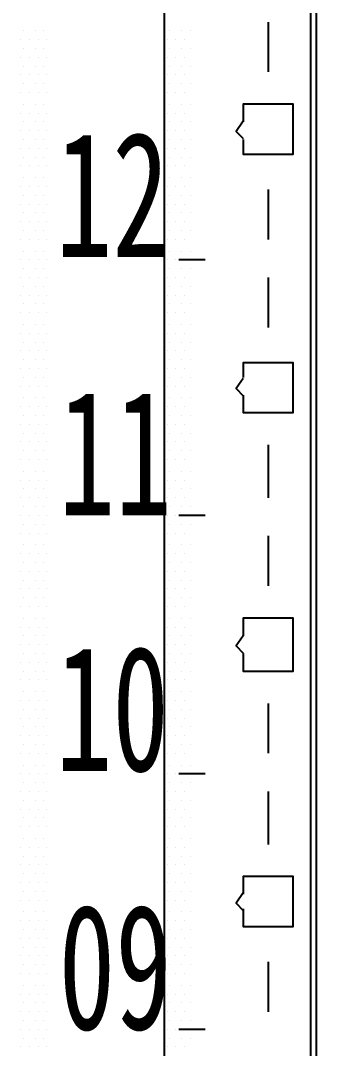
# Model space of a CAD drawing. Header units: metres. Extents: x 17 to 1264, y 17 to 859.
# Drawn here: x 303.8 to 318.4, y 225.7 to 276.1 of the extents above; entities that cross this region are included whole.
import ezdxf

# ---------------------------------------------------------------- set-up
doc = ezdxf.new("R2010")
doc.units = ezdxf.units.M
for name, color, linetype in [('LINES', 7, 'Continuous'), ('POLYLINES', 4, 'Continuous'), ('TEXTS', 3, 'Continuous')]:
    doc.layers.add(name, color=color, linetype=linetype)

msp = doc.modelspace()

# ---------------------------------------------------------------- linework, layer by layer
at = {"layer": 'LINES'}
for p, q in [((318.378, 125.712), (318.378, 721.008)), ((316.002, 276.048), (316.002, 273.6)), ((303.978, 275.616), (303.978, 275.616)), ((304.554, 275.616), (304.554, 275.616)), ((304.986, 275.616), (304.986, 275.616)), ((311.178, 275.616), (311.178, 275.616)), ((311.754, 275.616), (311.754, 275.616)), ((312.186, 275.616), (312.186, 275.616)), ((303.834, 275.184), (303.834, 275.184)), ((303.978, 274.752), (303.978, 274.752)), ((304.266, 275.184), (304.266, 275.184)), ((304.554, 274.752), (304.554, 274.752)), ((304.698, 275.184), (304.698, 275.184)), ((304.986, 274.752), (304.986, 274.752)), ((305.13, 275.184), (305.13, 275.184)), ((311.034, 275.184), (311.034, 275.184)), ((311.178, 274.752), (311.178, 274.752)), ((311.466, 275.184), (311.466, 275.184)), ((311.754, 274.752), (311.754, 274.752)), ((311.898, 275.184), (311.898, 275.184)), ((312.186, 274.752), (312.186, 274.752)), ((303.834, 274.32), (303.834, 274.32)), ((304.266, 274.32), (304.266, 274.32)), ((304.698, 274.32), (304.698, 274.32)), ((305.13, 274.32), (305.13, 274.32)), ((311.034, 274.32), (311.034, 274.32)), ((311.466, 274.32), (311.466, 274.32)), ((311.898, 274.32), (311.898, 274.32)), ((303.978, 273.888), (303.978, 273.888)), ((304.554, 273.888), (304.554, 273.888)), ((304.986, 273.888), (304.986, 273.888)), ((311.178, 273.888), (311.178, 273.888)), ((311.754, 273.888), (311.754, 273.888)), ((312.186, 273.888), (312.186, 273.888)), ((303.834, 273.456), (303.834, 273.456)), ((304.266, 273.456), (304.266, 273.456)), ((304.698, 273.456), (304.698, 273.456)), ((305.13, 273.456), (305.13, 273.456)), ((311.034, 273.456), (311.034, 273.456)), ((311.466, 273.456), (311.466, 273.456)), ((311.898, 273.456), (311.898, 273.456)), ((303.978, 273.024), (303.978, 273.024)), ((304.554, 273.024), (304.554, 273.024)), ((304.986, 273.024), (304.986, 273.024)), ((311.178, 273.024), (311.178, 273.024)), ((311.754, 273.024), (311.754, 273.024)), ((312.186, 273.024), (312.186, 273.024)), ((303.834, 272.592), (303.834, 272.592)), ((304.266, 272.592), (304.266, 272.592)), ((304.698, 272.592), (304.698, 272.592)), ((305.13, 272.592), (305.13, 272.592)), ((311.034, 272.592), (311.034, 272.592)), ((311.466, 272.592), (311.466, 272.592)), ((311.898, 272.592), (311.898, 272.592)), ((303.978, 272.016), (303.978, 272.016)), ((304.554, 272.016), (304.554, 272.016)), ((304.986, 272.016), (304.986, 272.016)), ((311.178, 272.016), (311.178, 272.016)), ((311.754, 272.016), (311.754, 272.016)), ((312.186, 272.016), (312.186, 272.016)), ((303.834, 271.584), (303.834, 271.584)), ((304.266, 271.584), (304.266, 271.584)), ((304.698, 271.584), (304.698, 271.584)), ((305.13, 271.584), (305.13, 271.584)), ((311.034, 271.584), (311.034, 271.584)), ((311.466, 271.584), (311.466, 271.584)), ((311.898, 271.584), (311.898, 271.584)), ((303.834, 270.72), (303.834, 270.72)), ((303.978, 271.152), (303.978, 271.152)), ((304.266, 270.72), (304.266, 270.72)), ((304.554, 271.152), (304.554, 271.152)), ((304.698, 270.72), (304.698, 270.72)), ((304.986, 271.152), (304.986, 271.152)), ((305.13, 270.72), (305.13, 270.72)), ((311.034, 270.72), (311.034, 270.72)), ((311.178, 271.152), (311.178, 271.152)), ((311.466, 270.72), (311.466, 270.72)), ((311.754, 271.152), (311.754, 271.152)), ((311.898, 270.72), (311.898, 270.72)), ((312.186, 271.152), (312.186, 271.152)), ((303.978, 270.288), (303.978, 270.288)), ((304.554, 270.288), (304.554, 270.288)), ((304.986, 270.288), (304.986, 270.288)), ((311.178, 270.288), (311.178, 270.288)), ((311.754, 270.288), (311.754, 270.288)), ((312.186, 270.288), (312.186, 270.288)), ((303.834, 269.856), (303.834, 269.856)), ((304.266, 269.856), (304.266, 269.856)), ((304.698, 269.856), (304.698, 269.856)), ((305.13, 269.856), (305.13, 269.856)), ((311.034, 269.856), (311.034, 269.856)), ((311.466, 269.856), (311.466, 269.856)), ((311.898, 269.856), (311.898, 269.856)), ((303.978, 269.424), (303.978, 269.424)), ((304.554, 269.424), (304.554, 269.424)), ((304.986, 269.424), (304.986, 269.424)), ((311.178, 269.424), (311.178, 269.424)), ((311.754, 269.424), (311.754, 269.424)), ((312.186, 269.424), (312.186, 269.424)), ((303.834, 268.992), (303.834, 268.992)), ((304.266, 268.992), (304.266, 268.992)), ((304.698, 268.992), (304.698, 268.992)), ((305.13, 268.992), (305.13, 268.992)), ((311.034, 268.992), (311.034, 268.992)), ((311.466, 268.992), (311.466, 268.992)), ((311.898, 268.992), (311.898, 268.992)), ((303.978, 268.416), (303.978, 268.416)), ((304.554, 268.416), (304.554, 268.416)), ((304.986, 268.416), (304.986, 268.416)), ((311.178, 268.416), (311.178, 268.416)), ((311.754, 268.416), (311.754, 268.416)), ((312.186, 268.416), (312.186, 268.416)), ((303.834, 267.984), (303.834, 267.984)), ((304.266, 267.984), (304.266, 267.984)), ((304.698, 267.984), (304.698, 267.984)), ((305.13, 267.984), (305.13, 267.984)), ((311.034, 267.984), (311.034, 267.984)), ((311.466, 267.984), (311.466, 267.984)), ((311.898, 267.984), (311.898, 267.984)), ((316.002, 267.84), (316.002, 265.392)), ((303.978, 267.552), (303.978, 267.552)), ((304.554, 267.552), (304.554, 267.552)), ((304.986, 267.552), (304.986, 267.552)), ((311.178, 267.552), (311.178, 267.552)), ((311.754, 267.552), (311.754, 267.552)), ((312.186, 267.552), (312.186, 267.552)), ((303.834, 267.12), (303.834, 267.12)), ((303.978, 266.688), (303.978, 266.688)), ((304.266, 267.12), (304.266, 267.12)), ((304.554, 266.688), (304.554, 266.688)), ((304.698, 267.12), (304.698, 267.12)), ((304.986, 266.688), (304.986, 266.688)), ((305.13, 267.12), (305.13, 267.12)), ((311.034, 267.12), (311.034, 267.12)), ((311.178, 266.688), (311.178, 266.688)), ((311.466, 267.12), (311.466, 267.12)), ((311.754, 266.688), (311.754, 266.688)), ((311.898, 267.12), (311.898, 267.12)), ((312.186, 266.688), (312.186, 266.688)), ((303.834, 266.256), (303.834, 266.256)), ((304.266, 266.256), (304.266, 266.256)), ((304.698, 266.256), (304.698, 266.256)), ((305.13, 266.256), (305.13, 266.256)), ((311.034, 266.256), (311.034, 266.256)), ((311.466, 266.256), (311.466, 266.256)), ((311.898, 266.256), (311.898, 266.256)), ((303.978, 265.824), (303.978, 265.824)), ((304.554, 265.824), (304.554, 265.824)), ((304.986, 265.824), (304.986, 265.824)), ((311.178, 265.824), (311.178, 265.824)), ((311.754, 265.824), (311.754, 265.824)), ((312.186, 265.824), (312.186, 265.824)), ((303.834, 265.392), (303.834, 265.392)), ((304.266, 265.392), (304.266, 265.392)), ((304.698, 265.392), (304.698, 265.392)), ((305.13, 265.392), (305.13, 265.392)), ((311.034, 265.392), (311.034, 265.392)), ((311.466, 265.392), (311.466, 265.392)), ((311.898, 265.392), (311.898, 265.392)), ((303.978, 264.816), (303.978, 264.816)), ((304.554, 264.816), (304.554, 264.816)), ((304.986, 264.816), (304.986, 264.816)), ((311.178, 264.816), (311.178, 264.816)), ((311.754, 264.816), (311.754, 264.816)), ((312.186, 264.816), (312.186, 264.816)), ((303.834, 264.384), (303.834, 264.384)), ((304.266, 264.384), (304.266, 264.384)), ((304.698, 264.384), (304.698, 264.384)), ((305.13, 264.384), (305.13, 264.384)), ((311.034, 264.384), (311.034, 264.384)), ((311.466, 264.384), (311.466, 264.384)), ((312.906, 264.384), (311.61, 264.384)), ((312.906, 264.384), (311.61, 264.384)), ((312.906, 264.384), (311.61, 264.384)), ((312.906, 264.384), (311.61, 264.384)), ((311.898, 264.384), (311.898, 264.384)), ((303.978, 263.952), (303.978, 263.952)), ((304.554, 263.952), (304.554, 263.952)), ((304.986, 263.952), (304.986, 263.952)), ((311.178, 263.952), (311.178, 263.952)), ((311.754, 263.952), (311.754, 263.952)), ((312.186, 263.952), (312.186, 263.952)), ((303.834, 263.52), (303.834, 263.52)), ((304.266, 263.52), (304.266, 263.52)), ((304.698, 263.52), (304.698, 263.52)), ((305.13, 263.52), (305.13, 263.52)), ((311.034, 263.52), (311.034, 263.52)), ((311.466, 263.52), (311.466, 263.52)), ((311.898, 263.52), (311.898, 263.52)), ((316.002, 263.52), (316.002, 261.072)), ((303.834, 262.656), (303.834, 262.656)), ((303.978, 263.088), (303.978, 263.088)), ((304.266, 262.656), (304.266, 262.656)), ((304.554, 263.088), (304.554, 263.088)), ((304.698, 262.656), (304.698, 262.656)), ((304.986, 263.088), (304.986, 263.088)), ((305.13, 262.656), (305.13, 262.656)), ((311.034, 262.656), (311.034, 262.656)), ((311.178, 263.088), (311.178, 263.088)), ((311.466, 262.656), (311.466, 262.656)), ((311.754, 263.088), (311.754, 263.088)), ((311.898, 262.656), (311.898, 262.656)), ((312.186, 263.088), (312.186, 263.088)), ((303.978, 262.224), (303.978, 262.224)), ((304.554, 262.224), (304.554, 262.224)), ((304.986, 262.224), (304.986, 262.224)), ((311.178, 262.224), (311.178, 262.224)), ((311.754, 262.224), (311.754, 262.224)), ((312.186, 262.224), (312.186, 262.224)), ((303.834, 261.792), (303.834, 261.792)), ((304.266, 261.792), (304.266, 261.792)), ((304.698, 261.792), (304.698, 261.792)), ((305.13, 261.792), (305.13, 261.792)), ((311.034, 261.792), (311.034, 261.792)), ((311.466, 261.792), (311.466, 261.792)), ((311.898, 261.792), (311.898, 261.792)), ((303.978, 261.216), (303.978, 261.216)), ((304.554, 261.216), (304.554, 261.216)), ((304.986, 261.216), (304.986, 261.216)), ((311.178, 261.216), (311.178, 261.216)), ((311.754, 261.216), (311.754, 261.216)), ((312.186, 261.216), (312.186, 261.216)), ((303.834, 260.784), (303.834, 260.784)), ((304.266, 260.784), (304.266, 260.784)), ((304.698, 260.784), (304.698, 260.784)), ((305.13, 260.784), (305.13, 260.784)), ((311.034, 260.784), (311.034, 260.784)), ((311.466, 260.784), (311.466, 260.784)), ((311.898, 260.784), (311.898, 260.784)), ((303.978, 260.352), (303.978, 260.352)), ((304.554, 260.352), (304.554, 260.352)), ((304.986, 260.352), (304.986, 260.352)), ((311.178, 260.352), (311.178, 260.352)), ((311.754, 260.352), (311.754, 260.352)), ((312.186, 260.352), (312.186, 260.352)), ((303.834, 259.92), (303.834, 259.92)), ((304.266, 259.92), (304.266, 259.92)), ((304.698, 259.92), (304.698, 259.92)), ((305.13, 259.92), (305.13, 259.92)), ((311.034, 259.92), (311.034, 259.92)), ((311.466, 259.92), (311.466, 259.92)), ((311.898, 259.92), (311.898, 259.92)), ((303.978, 259.488), (303.978, 259.488)), ((304.554, 259.488), (304.554, 259.488)), ((304.986, 259.488), (304.986, 259.488)), ((311.178, 259.488), (311.178, 259.488)), ((311.754, 259.488), (311.754, 259.488)), ((312.186, 259.488), (312.186, 259.488)), ((303.834, 259.056), (303.834, 259.056)), ((303.978, 258.624), (303.978, 258.624)), ((304.266, 259.056), (304.266, 259.056)), ((304.554, 258.624), (304.554, 258.624)), ((304.698, 259.056), (304.698, 259.056)), ((304.986, 258.624), (304.986, 258.624)), ((305.13, 259.056), (305.13, 259.056)), ((311.034, 259.056), (311.034, 259.056)), ((311.178, 258.624), (311.178, 258.624)), ((311.466, 259.056), (311.466, 259.056)), ((311.754, 258.624), (311.754, 258.624)), ((311.898, 259.056), (311.898, 259.056)), ((312.186, 258.624), (312.186, 258.624)), ((303.834, 258.192), (303.834, 258.192)), ((304.266, 258.192), (304.266, 258.192)), ((304.698, 258.192), (304.698, 258.192)), ((305.13, 258.192), (305.13, 258.192)), ((311.034, 258.192), (311.034, 258.192)), ((311.466, 258.192), (311.466, 258.192)), ((311.898, 258.192), (311.898, 258.192)), ((303.978, 257.616), (303.978, 257.616)), ((304.554, 257.616), (304.554, 257.616)), ((304.986, 257.616), (304.986, 257.616)), ((311.178, 257.616), (311.178, 257.616)), ((311.754, 257.616), (311.754, 257.616)), ((312.186, 257.616), (312.186, 257.616)), ((303.834, 257.184), (303.834, 257.184)), ((304.266, 257.184), (304.266, 257.184)), ((304.698, 257.184), (304.698, 257.184)), ((305.13, 257.184), (305.13, 257.184)), ((311.034, 257.184), (311.034, 257.184)), ((311.466, 257.184), (311.466, 257.184)), ((311.898, 257.184), (311.898, 257.184)), ((303.978, 256.752), (303.978, 256.752)), ((304.554, 256.752), (304.554, 256.752)), ((304.986, 256.752), (304.986, 256.752)), ((311.178, 256.752), (311.178, 256.752)), ((311.754, 256.752), (311.754, 256.752)), ((312.186, 256.752), (312.186, 256.752)), ((303.834, 256.32), (303.834, 256.32)), ((304.266, 256.32), (304.266, 256.32)), ((304.698, 256.32), (304.698, 256.32)), ((305.13, 256.32), (305.13, 256.32)), ((311.034, 256.32), (311.034, 256.32)), ((311.466, 256.32), (311.466, 256.32)), ((311.898, 256.32), (311.898, 256.32)), ((303.978, 255.888), (303.978, 255.888)), ((304.554, 255.888), (304.554, 255.888)), ((304.986, 255.888), (304.986, 255.888)), ((311.178, 255.888), (311.178, 255.888)), ((311.754, 255.888), (311.754, 255.888)), ((312.186, 255.888), (312.186, 255.888)), ((303.834, 255.456), (303.834, 255.456)), ((304.266, 255.456), (304.266, 255.456)), ((304.698, 255.456), (304.698, 255.456)), ((305.13, 255.456), (305.13, 255.456)), ((311.034, 255.456), (311.034, 255.456)), ((311.466, 255.456), (311.466, 255.456)), ((311.898, 255.456), (311.898, 255.456)), ((316.002, 255.312), (316.002, 252.72)), ((303.834, 254.592), (303.834, 254.592)), ((303.978, 255.024), (303.978, 255.024)), ((304.266, 254.592), (304.266, 254.592)), ((304.554, 255.024), (304.554, 255.024)), ((304.698, 254.592), (304.698, 254.592)), ((304.986, 255.024), (304.986, 255.024)), ((305.13, 254.592), (305.13, 254.592)), ((311.034, 254.592), (311.034, 254.592)), ((311.178, 255.024), (311.178, 255.024)), ((311.466, 254.592), (311.466, 254.592)), ((311.754, 255.024), (311.754, 255.024)), ((311.898, 254.592), (311.898, 254.592)), ((312.186, 255.024), (312.186, 255.024)), ((303.834, 253.584), (303.834, 253.584)), ((303.978, 254.016), (303.978, 254.016)), ((304.266, 253.584), (304.266, 253.584)), ((304.554, 254.016), (304.554, 254.016)), ((304.698, 253.584), (304.698, 253.584)), ((304.986, 254.016), (304.986, 254.016)), ((305.13, 253.584), (305.13, 253.584)), ((311.034, 253.584), (311.034, 253.584)), ((311.178, 254.016), (311.178, 254.016)), ((311.466, 253.584), (311.466, 253.584)), ((311.754, 254.016), (311.754, 254.016)), ((311.898, 253.584), (311.898, 253.584)), ((312.186, 254.016), (312.186, 254.016)), ((303.978, 253.152), (303.978, 253.152)), ((304.554, 253.152), (304.554, 253.152)), ((304.986, 253.152), (304.986, 253.152)), ((311.178, 253.152), (311.178, 253.152)), ((311.754, 253.152), (311.754, 253.152)), ((312.186, 253.152), (312.186, 253.152)), ((303.834, 252.72), (303.834, 252.72)), ((304.266, 252.72), (304.266, 252.72)), ((304.698, 252.72), (304.698, 252.72)), ((305.13, 252.72), (305.13, 252.72)), ((311.034, 252.72), (311.034, 252.72)), ((311.466, 252.72), (311.466, 252.72)), ((311.898, 252.72), (311.898, 252.72)), ((303.978, 252.288), (303.978, 252.288)), ((304.554, 252.288), (304.554, 252.288)), ((304.986, 252.288), (304.986, 252.288)), ((311.178, 252.288), (311.178, 252.288)), ((311.754, 252.288), (311.754, 252.288)), ((312.186, 252.288), (312.186, 252.288)), ((303.834, 251.856), (303.834, 251.856)), ((304.266, 251.856), (304.266, 251.856)), ((304.698, 251.856), (304.698, 251.856)), ((305.13, 251.856), (305.13, 251.856)), ((311.034, 251.856), (311.034, 251.856)), ((311.466, 251.856), (311.466, 251.856)), ((312.906, 251.856), (311.61, 251.856)), ((312.906, 251.856), (311.61, 251.856)), ((312.906, 251.856), (311.61, 251.856)), ((312.906, 251.856), (311.61, 251.856)), ((311.898, 251.856), (311.898, 251.856)), ((303.978, 251.424), (303.978, 251.424)), ((304.554, 251.424), (304.554, 251.424)), ((304.986, 251.424), (304.986, 251.424)), ((311.178, 251.424), (311.178, 251.424)), ((311.754, 251.424), (311.754, 251.424)), ((312.186, 251.424), (312.186, 251.424)), ((303.834, 250.992), (303.834, 250.992)), ((304.266, 250.992), (304.266, 250.992)), ((304.698, 250.992), (304.698, 250.992)), ((305.13, 250.992), (305.13, 250.992)), ((311.034, 250.992), (311.034, 250.992)), ((311.466, 250.992), (311.466, 250.992)), ((311.898, 250.992), (311.898, 250.992)), ((316.002, 250.848), (316.002, 248.4)), ((303.978, 250.416), (303.978, 250.416)), ((304.554, 250.416), (304.554, 250.416)), ((304.986, 250.416), (304.986, 250.416)), ((311.178, 250.416), (311.178, 250.416)), ((311.754, 250.416), (311.754, 250.416)), ((312.186, 250.416), (312.186, 250.416)), ((303.834, 249.984), (303.834, 249.984)), ((303.978, 249.552), (303.978, 249.552)), ((304.266, 249.984), (304.266, 249.984)), ((304.554, 249.552), (304.554, 249.552)), ((304.698, 249.984), (304.698, 249.984)), ((304.986, 249.552), (304.986, 249.552)), ((305.13, 249.984), (305.13, 249.984)), ((311.034, 249.984), (311.034, 249.984)), ((311.178, 249.552), (311.178, 249.552)), ((311.466, 249.984), (311.466, 249.984)), ((311.754, 249.552), (311.754, 249.552)), ((311.898, 249.984), (311.898, 249.984)), ((312.186, 249.552), (312.186, 249.552)), ((303.834, 249.12), (303.834, 249.12)), ((304.266, 249.12), (304.266, 249.12)), ((304.698, 249.12), (304.698, 249.12)), ((305.13, 249.12), (305.13, 249.12)), ((311.034, 249.12), (311.034, 249.12)), ((311.466, 249.12), (311.466, 249.12)), ((311.898, 249.12), (311.898, 249.12)), ((303.978, 248.688), (303.978, 248.688)), ((304.554, 248.688), (304.554, 248.688)), ((304.986, 248.688), (304.986, 248.688)), ((311.178, 248.688), (311.178, 248.688)), ((311.754, 248.688), (311.754, 248.688)), ((312.186, 248.688), (312.186, 248.688)), ((303.834, 248.256), (303.834, 248.256)), ((304.266, 248.256), (304.266, 248.256)), ((304.698, 248.256), (304.698, 248.256)), ((305.13, 248.256), (305.13, 248.256)), ((311.034, 248.256), (311.034, 248.256)), ((311.466, 248.256), (311.466, 248.256)), ((311.898, 248.256), (311.898, 248.256)), ((303.978, 247.824), (303.978, 247.824)), ((304.554, 247.824), (304.554, 247.824)), ((304.986, 247.824), (304.986, 247.824)), ((311.178, 247.824), (311.178, 247.824)), ((311.754, 247.824), (311.754, 247.824)), ((312.186, 247.824), (312.186, 247.824)), ((303.834, 247.392), (303.834, 247.392)), ((304.266, 247.392), (304.266, 247.392)), ((304.698, 247.392), (304.698, 247.392)), ((305.13, 247.392), (305.13, 247.392)), ((311.034, 247.392), (311.034, 247.392)), ((311.466, 247.392), (311.466, 247.392)), ((311.898, 247.392), (311.898, 247.392)), ((303.978, 246.816), (303.978, 246.816)), ((304.554, 246.816), (304.554, 246.816)), ((304.986, 246.816), (304.986, 246.816)), ((311.178, 246.816), (311.178, 246.816)), ((311.754, 246.816), (311.754, 246.816)), ((312.186, 246.816), (312.186, 246.816)), ((303.834, 246.384), (303.834, 246.384)), ((304.266, 246.384), (304.266, 246.384)), ((304.698, 246.384), (304.698, 246.384)), ((305.13, 246.384), (305.13, 246.384)), ((311.034, 246.384), (311.034, 246.384)), ((311.466, 246.384), (311.466, 246.384)), ((311.898, 246.384), (311.898, 246.384)), ((303.834, 245.52), (303.834, 245.52)), ((303.978, 245.952), (303.978, 245.952)), ((304.266, 245.52), (304.266, 245.52)), ((304.554, 245.952), (304.554, 245.952)), ((304.698, 245.52), (304.698, 245.52)), ((304.986, 245.952), (304.986, 245.952)), ((305.13, 245.52), (305.13, 245.52)), ((311.034, 245.52), (311.034, 245.52)), ((311.178, 245.952), (311.178, 245.952)), ((311.466, 245.52), (311.466, 245.52)), ((311.754, 245.952), (311.754, 245.952)), ((311.898, 245.52), (311.898, 245.52)), ((312.186, 245.952), (312.186, 245.952)), ((303.978, 245.088), (303.978, 245.088)), ((304.554, 245.088), (304.554, 245.088)), ((304.986, 245.088), (304.986, 245.088)), ((311.178, 245.088), (311.178, 245.088)), ((311.754, 245.088), (311.754, 245.088)), ((312.186, 245.088), (312.186, 245.088)), ((303.834, 244.656), (303.834, 244.656)), ((304.266, 244.656), (304.266, 244.656)), ((304.698, 244.656), (304.698, 244.656)), ((305.13, 244.656), (305.13, 244.656)), ((311.034, 244.656), (311.034, 244.656)), ((311.466, 244.656), (311.466, 244.656)), ((311.898, 244.656), (311.898, 244.656)), ((303.978, 244.224), (303.978, 244.224)), ((304.554, 244.224), (304.554, 244.224)), ((304.986, 244.224), (304.986, 244.224)), ((311.178, 244.224), (311.178, 244.224)), ((311.754, 244.224), (311.754, 244.224)), ((312.186, 244.224), (312.186, 244.224)), ((303.834, 243.792), (303.834, 243.792)), ((304.266, 243.792), (304.266, 243.792)), ((304.698, 243.792), (304.698, 243.792)), ((305.13, 243.792), (305.13, 243.792)), ((311.034, 243.792), (311.034, 243.792)), ((311.466, 243.792), (311.466, 243.792)), ((311.898, 243.792), (311.898, 243.792)), ((303.978, 243.216), (303.978, 243.216)), ((304.554, 243.216), (304.554, 243.216)), ((304.986, 243.216), (304.986, 243.216)), ((311.178, 243.216), (311.178, 243.216)), ((311.754, 243.216), (311.754, 243.216)), ((312.186, 243.216), (312.186, 243.216)), ((303.834, 242.784), (303.834, 242.784)), ((304.266, 242.784), (304.266, 242.784)), ((304.698, 242.784), (304.698, 242.784)), ((305.13, 242.784), (305.13, 242.784)), ((311.034, 242.784), (311.034, 242.784)), ((311.466, 242.784), (311.466, 242.784)), ((311.898, 242.784), (311.898, 242.784)), ((316.002, 242.64), (316.002, 240.192)), ((303.978, 242.352), (303.978, 242.352)), ((304.554, 242.352), (304.554, 242.352)), ((304.986, 242.352), (304.986, 242.352)), ((311.178, 242.352), (311.178, 242.352)), ((311.754, 242.352), (311.754, 242.352)), ((312.186, 242.352), (312.186, 242.352)), ((303.834, 241.92), (303.834, 241.92)), ((303.978, 241.488), (303.978, 241.488)), ((304.266, 241.92), (304.266, 241.92)), ((304.554, 241.488), (304.554, 241.488)), ((304.698, 241.92), (304.698, 241.92)), ((304.986, 241.488), (304.986, 241.488)), ((305.13, 241.92), (305.13, 241.92)), ((311.034, 241.92), (311.034, 241.92)), ((311.178, 241.488), (311.178, 241.488)), ((311.466, 241.92), (311.466, 241.92)), ((311.754, 241.488), (311.754, 241.488)), ((311.898, 241.92), (311.898, 241.92)), ((312.186, 241.488), (312.186, 241.488)), ((303.834, 241.056), (303.834, 241.056)), ((304.266, 241.056), (304.266, 241.056)), ((304.698, 241.056), (304.698, 241.056)), ((305.13, 241.056), (305.13, 241.056)), ((311.034, 241.056), (311.034, 241.056)), ((311.466, 241.056), (311.466, 241.056)), ((311.898, 241.056), (311.898, 241.056)), ((303.978, 240.624), (303.978, 240.624)), ((304.554, 240.624), (304.554, 240.624)), ((304.986, 240.624), (304.986, 240.624)), ((311.178, 240.624), (311.178, 240.624)), ((311.754, 240.624), (311.754, 240.624)), ((312.186, 240.624), (312.186, 240.624)), ((303.834, 240.192), (303.834, 240.192)), ((304.266, 240.192), (304.266, 240.192)), ((304.698, 240.192), (304.698, 240.192)), ((305.13, 240.192), (305.13, 240.192)), ((311.034, 240.192), (311.034, 240.192)), ((311.466, 240.192), (311.466, 240.192)), ((311.898, 240.192), (311.898, 240.192)), ((303.978, 239.616), (303.978, 239.616)), ((304.554, 239.616), (304.554, 239.616)), ((304.986, 239.616), (304.986, 239.616)), ((311.178, 239.616), (311.178, 239.616)), ((311.754, 239.616), (311.754, 239.616)), ((312.186, 239.616), (312.186, 239.616)), ((303.834, 239.184), (303.834, 239.184)), ((304.266, 239.184), (304.266, 239.184)), ((304.698, 239.184), (304.698, 239.184)), ((305.13, 239.184), (305.13, 239.184)), ((311.034, 239.184), (311.034, 239.184)), ((311.466, 239.184), (311.466, 239.184)), ((312.906, 239.184), (311.61, 239.184)), ((312.906, 239.184), (311.61, 239.184)), ((312.906, 239.184), (311.61, 239.184)), ((312.906, 239.184), (311.61, 239.184)), ((311.898, 239.184), (311.898, 239.184)), ((303.978, 238.752), (303.978, 238.752)), ((304.554, 238.752), (304.554, 238.752)), ((304.986, 238.752), (304.986, 238.752)), ((311.178, 238.752), (311.178, 238.752)), ((311.754, 238.752), (311.754, 238.752)), ((312.186, 238.752), (312.186, 238.752)), ((303.834, 238.32), (303.834, 238.32)), ((304.266, 238.32), (304.266, 238.32)), ((304.698, 238.32), (304.698, 238.32)), ((305.13, 238.32), (305.13, 238.32)), ((311.034, 238.32), (311.034, 238.32)), ((311.466, 238.32), (311.466, 238.32)), ((311.898, 238.32), (311.898, 238.32)), ((316.002, 238.32), (316.002, 235.728)), ((303.834, 237.456), (303.834, 237.456)), ((303.978, 237.888), (303.978, 237.888)), ((304.266, 237.456), (304.266, 237.456)), ((304.554, 237.888), (304.554, 237.888)), ((304.698, 237.456), (304.698, 237.456)), ((304.986, 237.888), (304.986, 237.888)), ((305.13, 237.456), (305.13, 237.456)), ((311.034, 237.456), (311.034, 237.456)), ((311.178, 237.888), (311.178, 237.888)), ((311.466, 237.456), (311.466, 237.456)), ((311.754, 237.888), (311.754, 237.888)), ((311.898, 237.456), (311.898, 237.456)), ((312.186, 237.888), (312.186, 237.888)), ((303.978, 237.024), (303.978, 237.024)), ((304.554, 237.024), (304.554, 237.024)), ((304.986, 237.024), (304.986, 237.024)), ((311.178, 237.024), (311.178, 237.024)), ((311.754, 237.024), (311.754, 237.024)), ((312.186, 237.024), (312.186, 237.024)), ((303.834, 236.592), (303.834, 236.592)), ((304.266, 236.592), (304.266, 236.592)), ((304.698, 236.592), (304.698, 236.592)), ((305.13, 236.592), (305.13, 236.592)), ((311.034, 236.592), (311.034, 236.592)), ((311.466, 236.592), (311.466, 236.592)), ((311.898, 236.592), (311.898, 236.592)), ((303.978, 236.016), (303.978, 236.016)), ((304.554, 236.016), (304.554, 236.016)), ((304.986, 236.016), (304.986, 236.016)), ((311.178, 236.016), (311.178, 236.016)), ((311.754, 236.016), (311.754, 236.016)), ((312.186, 236.016), (312.186, 236.016)), ((303.834, 235.584), (303.834, 235.584)), ((304.266, 235.584), (304.266, 235.584)), ((304.698, 235.584), (304.698, 235.584)), ((305.13, 235.584), (305.13, 235.584)), ((311.034, 235.584), (311.034, 235.584)), ((311.466, 235.584), (311.466, 235.584)), ((311.898, 235.584), (311.898, 235.584)), ((303.978, 235.152), (303.978, 235.152)), ((304.554, 235.152), (304.554, 235.152)), ((304.986, 235.152), (304.986, 235.152)), ((311.178, 235.152), (311.178, 235.152)), ((311.754, 235.152), (311.754, 235.152)), ((312.186, 235.152), (312.186, 235.152)), ((303.834, 234.72), (303.834, 234.72)), ((304.266, 234.72), (304.266, 234.72)), ((304.698, 234.72), (304.698, 234.72)), ((305.13, 234.72), (305.13, 234.72)), ((311.034, 234.72), (311.034, 234.72)), ((311.466, 234.72), (311.466, 234.72)), ((311.898, 234.72), (311.898, 234.72)), ((303.978, 234.288), (303.978, 234.288)), ((304.554, 234.288), (304.554, 234.288)), ((304.986, 234.288), (304.986, 234.288)), ((311.178, 234.288), (311.178, 234.288)), ((311.754, 234.288), (311.754, 234.288)), ((312.186, 234.288), (312.186, 234.288)), ((303.834, 233.856), (303.834, 233.856)), ((303.978, 233.424), (303.978, 233.424)), ((304.266, 233.856), (304.266, 233.856)), ((304.554, 233.424), (304.554, 233.424)), ((304.698, 233.856), (304.698, 233.856)), ((304.986, 233.424), (304.986, 233.424)), ((305.13, 233.856), (305.13, 233.856)), ((311.034, 233.856), (311.034, 233.856)), ((311.178, 233.424), (311.178, 233.424)), ((311.466, 233.856), (311.466, 233.856)), ((311.754, 233.424), (311.754, 233.424)), ((311.898, 233.856), (311.898, 233.856)), ((312.186, 233.424), (312.186, 233.424)), ((303.834, 232.992), (303.834, 232.992)), ((304.266, 232.992), (304.266, 232.992)), ((304.698, 232.992), (304.698, 232.992)), ((305.13, 232.992), (305.13, 232.992)), ((311.034, 232.992), (311.034, 232.992)), ((311.466, 232.992), (311.466, 232.992)), ((311.898, 232.992), (311.898, 232.992)), ((303.978, 232.416), (303.978, 232.416)), ((304.554, 232.416), (304.554, 232.416)), ((304.986, 232.416), (304.986, 232.416)), ((311.178, 232.416), (311.178, 232.416)), ((311.754, 232.416), (311.754, 232.416)), ((312.186, 232.416), (312.186, 232.416)), ((303.834, 231.984), (303.834, 231.984)), ((304.266, 231.984), (304.266, 231.984)), ((304.698, 231.984), (304.698, 231.984)), ((305.13, 231.984), (305.13, 231.984)), ((311.034, 231.984), (311.034, 231.984)), ((311.466, 231.984), (311.466, 231.984)), ((311.898, 231.984), (311.898, 231.984)), ((303.978, 231.552), (303.978, 231.552)), ((304.554, 231.552), (304.554, 231.552)), ((304.986, 231.552), (304.986, 231.552)), ((311.178, 231.552), (311.178, 231.552)), ((311.754, 231.552), (311.754, 231.552)), ((312.186, 231.552), (312.186, 231.552)), ((303.834, 231.12), (303.834, 231.12)), ((304.266, 231.12), (304.266, 231.12)), ((304.698, 231.12), (304.698, 231.12)), ((305.13, 231.12), (305.13, 231.12)), ((311.034, 231.12), (311.034, 231.12)), ((311.466, 231.12), (311.466, 231.12)), ((311.898, 231.12), (311.898, 231.12)), ((303.978, 230.688), (303.978, 230.688)), ((304.554, 230.688), (304.554, 230.688)), ((304.986, 230.688), (304.986, 230.688)), ((311.178, 230.688), (311.178, 230.688)), ((311.754, 230.688), (311.754, 230.688)), ((312.186, 230.688), (312.186, 230.688)), ((303.834, 230.256), (303.834, 230.256)), ((304.266, 230.256), (304.266, 230.256)), ((304.698, 230.256), (304.698, 230.256)), ((305.13, 230.256), (305.13, 230.256)), ((311.034, 230.256), (311.034, 230.256)), ((311.466, 230.256), (311.466, 230.256)), ((311.898, 230.256), (311.898, 230.256)), ((316.002, 229.968), (316.002, 227.52)), ((303.834, 229.392), (303.834, 229.392)), ((303.978, 229.824), (303.978, 229.824)), ((304.266, 229.392), (304.266, 229.392)), ((304.554, 229.824), (304.554, 229.824)), ((304.698, 229.392), (304.698, 229.392)), ((304.986, 229.824), (304.986, 229.824)), ((305.13, 229.392), (305.13, 229.392)), ((311.034, 229.392), (311.034, 229.392)), ((311.178, 229.824), (311.178, 229.824)), ((311.466, 229.392), (311.466, 229.392)), ((311.754, 229.824), (311.754, 229.824)), ((311.898, 229.392), (311.898, 229.392)), ((312.186, 229.824), (312.186, 229.824)), ((303.834, 228.384), (303.834, 228.384)), ((303.978, 228.816), (303.978, 228.816)), ((304.266, 228.384), (304.266, 228.384)), ((304.554, 228.816), (304.554, 228.816)), ((304.698, 228.384), (304.698, 228.384)), ((304.986, 228.816), (304.986, 228.816)), ((305.13, 228.384), (305.13, 228.384)), ((311.034, 228.384), (311.034, 228.384)), ((311.178, 228.816), (311.178, 228.816)), ((311.466, 228.384), (311.466, 228.384)), ((311.754, 228.816), (311.754, 228.816)), ((311.898, 228.384), (311.898, 228.384)), ((312.186, 228.816), (312.186, 228.816)), ((303.978, 227.952), (303.978, 227.952)), ((304.554, 227.952), (304.554, 227.952)), ((304.986, 227.952), (304.986, 227.952)), ((311.178, 227.952), (311.178, 227.952)), ((311.754, 227.952), (311.754, 227.952)), ((312.186, 227.952), (312.186, 227.952)), ((303.834, 227.52), (303.834, 227.52)), ((304.266, 227.52), (304.266, 227.52)), ((304.698, 227.52), (304.698, 227.52)), ((305.13, 227.52), (305.13, 227.52)), ((311.034, 227.52), (311.034, 227.52)), ((311.466, 227.52), (311.466, 227.52)), ((311.898, 227.52), (311.898, 227.52)), ((303.978, 227.088), (303.978, 227.088)), ((304.554, 227.088), (304.554, 227.088)), ((304.986, 227.088), (304.986, 227.088)), ((311.178, 227.088), (311.178, 227.088)), ((311.754, 227.088), (311.754, 227.088)), ((312.186, 227.088), (312.186, 227.088)), ((303.834, 226.656), (303.834, 226.656)), ((304.266, 226.656), (304.266, 226.656)), ((304.698, 226.656), (304.698, 226.656)), ((305.13, 226.656), (305.13, 226.656)), ((311.034, 226.656), (311.034, 226.656)), ((311.466, 226.656), (311.466, 226.656)), ((312.906, 226.656), (311.61, 226.656)), ((312.906, 226.656), (311.61, 226.656)), ((312.906, 226.656), (311.61, 226.656)), ((312.906, 226.656), (311.61, 226.656)), ((311.898, 226.656), (311.898, 226.656)), ((303.978, 226.224), (303.978, 226.224)), ((304.554, 226.224), (304.554, 226.224)), ((304.986, 226.224), (304.986, 226.224)), ((311.178, 226.224), (311.178, 226.224)), ((311.754, 226.224), (311.754, 226.224)), ((312.186, 226.224), (312.186, 226.224)), ((303.834, 225.792), (303.834, 225.792)), ((304.266, 225.792), (304.266, 225.792)), ((304.698, 225.792), (304.698, 225.792)), ((305.13, 225.792), (305.13, 225.792)), ((311.034, 225.792), (311.034, 225.792)), ((311.466, 225.792), (311.466, 225.792)), ((311.898, 225.792), (311.898, 225.792))]:
    msp.add_line(p, q, dxfattribs=at)
at = {"layer": 'POLYLINES'}
for points in [[(310.89, 721.008), (310.89, 579.024), (310.89, 125.712)], [(318.09, 703.728), (318.09, 564.768), (318.09, 125.712)], [(314.778, 270.288), (314.778, 269.568), (317.226, 269.568), (317.226, 272.016), (314.778, 272.016), (314.778, 271.152)], [(314.778, 271.182), (314.424, 270.687), (314.778, 270.333)], [(314.778, 257.76), (314.778, 256.896), (317.226, 256.896), (317.226, 259.344), (314.778, 259.344), (314.778, 258.624)], [(314.778, 258.569), (314.424, 258.072), (314.778, 257.718)], [(314.778, 245.088), (314.778, 244.224), (317.226, 244.224), (317.226, 246.816), (314.778, 246.816), (314.778, 245.952)], [(314.778, 245.956), (314.424, 245.46), (314.778, 245.105)], [(314.778, 232.56), (314.778, 231.696), (317.226, 231.696), (317.226, 234.144), (314.778, 234.144), (314.778, 233.28)], [(314.778, 233.342), (314.424, 232.845), (314.778, 232.491)]]:
    msp.add_lwpolyline(points, dxfattribs=at)

# ---------------------------------------------------------------- texts
at = {"layer": 'TEXTS', "width": 0.666667}
for s, p in [('12', (305.562, 264.527)), ('11', (305.706, 251.855)), ('10', (305.562, 239.327)), ('09', (305.706, 226.655))]:
    msp.add_text(s, height=6.1343, dxfattribs=at).set_placement(p)

doc.saveas('drawing.dxf')
